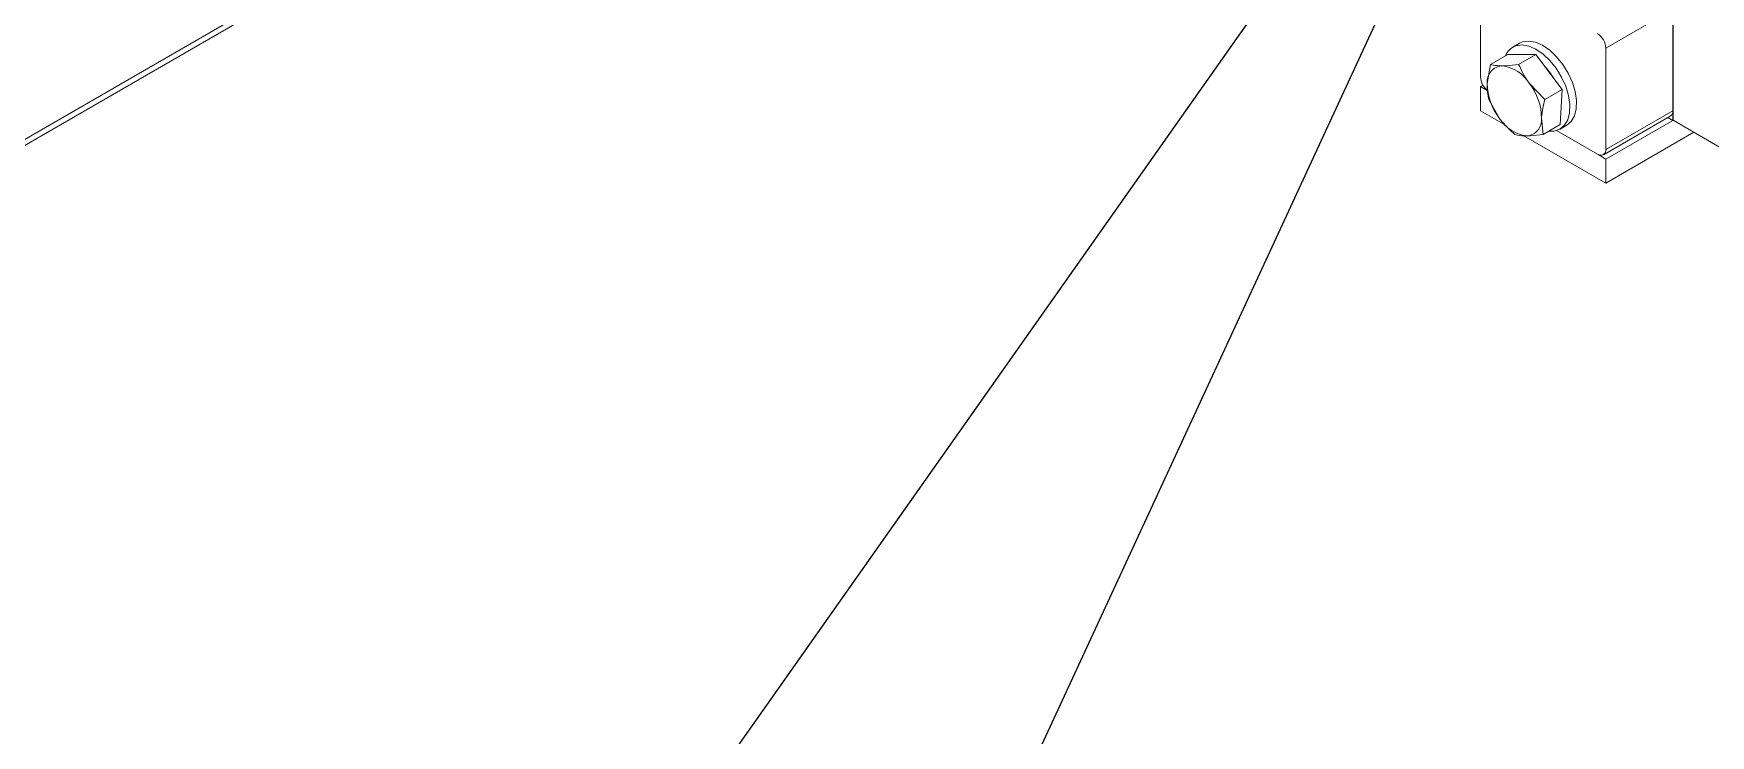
# Model space of a CAD drawing. Header units: millimetres. Extents: x 15 to 415, y 5 to 292.
# Drawn here: x 107.3 to 135.69, y 139.83 to 151.7 of the extents above; entities that cross this region are included whole.
import ezdxf

# ---------------------------------------------------------------- set-up
doc = ezdxf.new("R2010")
doc.units = ezdxf.units.MM
doc.dimstyles.new('SLDDIMSTYLE0', dxfattribs={"dimtxt": 0.18, "dimasz": 1.016, "dimexe": 0, "dimexo": 0.0625, "dimgap": 0, "dimtad": 0, "dimtih": 1, "dimtoh": 1, "dimdec": 0, "dimrnd": 1e-09, "dimzin": 0, "dimdsep": 46, "dimtxsty": 'Standard', "dimblk1": 'DOT', "dimblk2": 'DOT', "dimsah": 1, "dimcen": 0.09, "dimadec": 0, "dimazin": 0, "dimtfac": 1.016, "dimtdec": 0, "dimtofl": 0, "dimtmove": 0, "dimatfit": 3, "dimldrblk": 'DOT', "dimfxl": 1, "dimfrac": 2, "dimtolj": 1, "dimtzin": 0, "dimarcsym": 0})
doc.dimstyles.new('SLDDIMSTYLE1', dxfattribs={"dimtxt": 0.18, "dimasz": 3.302, "dimexe": 0, "dimexo": 0.0625, "dimgap": 0, "dimtad": 0, "dimtih": 1, "dimtoh": 1, "dimdec": 0, "dimrnd": 1e-09, "dimzin": 0, "dimdsep": 46, "dimtxsty": 'Standard', "dimsah": 1, "dimcen": 0.09, "dimadec": 0, "dimazin": 0, "dimtfac": 3.302, "dimtdec": 0, "dimtofl": 0, "dimtmove": 0, "dimatfit": 3, "dimfxl": 1, "dimfrac": 2, "dimtolj": 1, "dimtzin": 0, "dimarcsym": 0})

# ---------------------------------------------------------------- blocks, each defined once
blk = doc.blocks.new('_DOT')
at = {"color": 0, "linetype": 'ByBlock', "lineweight": -2}
blk.add_line((-0.5, 0), (-1, 0), dxfattribs=at)
at = {"color": 0, "linetype": 'ByBlock', "const_width": 0.5}
blk.add_lwpolyline([(-0.25, 0, 1), (0.25, 0, 1)], format="xyb", close=True, dxfattribs=at)

msp = doc.modelspace()

# ---------------------------------------------------------------- linework, layer by layer
at = {"color": 7, "linetype": 'Continuous', "lineweight": 15}
for p, q in [((135.047, 174.543), (135.047, 150.234)), ((91.741, 140.916), (128.386, 162.071)), ((135.052, 150.237), (135.052, 153.095)), ((131.794, 152.684), (131.794, 150.969)), ((135.047, 152.112), (133.916, 151.459)), ((135.047, 152.112), (135.047, 150.398)), ((131.965, 151.181), (132.256, 151.35)), ((132.73, 151.351), (132.256, 151.35)), ((132.455, 151.54), (132.342, 151.474)), ((132.439, 151.183), (132.73, 151.351)), ((132.504, 151.562), (132.455, 151.54)), ((133.174, 150.758), (132.73, 151.351)), ((133.916, 151.459), (133.916, 149.745)), ((131.965, 151.181), (131.908, 150.861)), ((131.836, 150.83), (131.794, 150.806)), ((131.794, 150.806), (131.918, 150.735)), ((131.794, 150.806), (131.794, 150.398)), ((132.882, 150.59), (132.62, 150.863)), ((132.882, 150.59), (133.174, 150.758)), ((133.143, 150.164), (133.174, 150.758)), ((131.934, 150.587), (132.115, 150.267)), ((131.794, 150.398), (132.227, 150.148)), ((132.852, 149.996), (132.826, 150.27)), ((132.852, 149.996), (133.143, 150.164)), ((133.142, 150.089), (133.255, 150.154)), ((133.874, 149.653), (135.006, 150.306)), ((133.916, 149.745), (135.047, 150.398)), ((133.916, 149.581), (135.047, 150.234)), ((134.964, 150.282), (135.047, 150.234)), ((135.047, 150.234), (135.052, 150.237)), ((135.905, 149.745), (135.052, 150.237)), ((132.525, 149.976), (133.916, 149.173)), ((133.081, 150.063), (133.774, 149.663)), ((133.916, 149.173), (135.406, 150.033)), ((133.783, 149.658), (133.916, 149.581)), ((133.916, 149.581), (133.916, 149.173))]:
    msp.add_line(p, q, dxfattribs=at)
at = {"color": 8, "linetype": 'Continuous', "lineweight": 15}
msp.add_line((91.803, 141.053), (128.386, 162.172), dxfattribs=at)
at = {"color": 7, "linetype": 'Continuous', "lineweight": 15, "flags": 128}
for points in [[(133.255, 150.154), (133.329, 150.217), (133.384, 150.311), (133.415, 150.43), (133.419, 150.569), (133.397, 150.721), (133.35, 150.878), (133.279, 151.034), (133.189, 151.182), (133.082, 151.313), (132.966, 151.423), (132.844, 151.506), (132.723, 151.558), (132.608, 151.577), (132.504, 151.562)], [(132.951, 150.054), (133.043, 150.055), (133.139, 150.087), (133.216, 150.152), (133.271, 150.246), (133.302, 150.365), (133.306, 150.504), (133.284, 150.655), (133.236, 150.813), (133.166, 150.969), (133.075, 151.117), (132.969, 151.248), (132.853, 151.358), (132.731, 151.441), (132.61, 151.493), (132.494, 151.512), (132.391, 151.496), (132.391, 151.496)]]:
    msp.add_lwpolyline(points, dxfattribs=at)
at = {"color": 7, "linetype": 'Continuous', "lineweight": 15}
for centre, radius, start, end in [((133.609, 151.445), 0.307, 2.6055, 57.3945), ((132.493, 151.216), 0.298, 110.1112, 158.2683), ((132.178, 150.888), 0.271, 93.6658, 185.7534), ((132.075, 150.522), 0.642, 32.0619, 82.3583), ((132.209, 150.478), 0.948, 29.4888, 44.1286), ((132.106, 150.985), 0.312, 182.8435, 232.9167), ((132.873, 150.864), 0.965, 180.1873, 218.1714), ((131.861, 150.266), 0.965, 0.1874, 38.1714), ((132.659, 150.608), 0.642, 212.0619, 262.3583), ((132.556, 150.242), 0.271, 273.6658, 5.7534), ((134.952, 150.385), 0.0958, 304.0035, 7.3086), ((133.829, 149.731), 0.0873, 230.7968, 9.214)]:
    msp.add_arc(centre, radius, start, end, dxfattribs=at)
for points, knots in [([(132.161, 151.158), (132.106, 151.161), (132.032, 151.164), (131.978, 151.178), (131.965, 151.181)], [0, 0, 0, 0, 0.742482, 1, 1, 1, 1]), ([(132.439, 151.183), (132.366, 151.173), (132.265, 151.16), (132.183, 151.159), (132.161, 151.158)], [0, 0, 0, 0, 0.731393, 1, 1, 1, 1]), ([(132.62, 150.863), (132.614, 150.87), (132.54, 150.97), (132.488, 151.081), (132.439, 151.183)], [0, 0, 0, 0, 0.070262, 1, 1, 1, 1]), ([(131.908, 150.861), (131.908, 150.854), (131.903, 150.754), (131.919, 150.667), (131.934, 150.587)], [0, 0, 0, 0, 0.070261, 1, 1, 1, 1]), ([(132.826, 150.27), (132.826, 150.277), (132.832, 150.377), (132.858, 150.488), (132.882, 150.59)], [0, 0, 0, 0, 0.070261, 1, 1, 1, 1]), ([(132.115, 150.267), (132.12, 150.26), (132.195, 150.161), (132.29, 150.075), (132.377, 149.995)], [0, 0, 0, 0, 0.070261, 1, 1, 1, 1]), ([(132.377, 149.995), (132.391, 149.991), (132.444, 149.978), (132.518, 149.974), (132.573, 149.972)], [0, 0, 0, 0, 0.257518, 1, 1, 1, 1]), ([(132.573, 149.972), (132.596, 149.972), (132.678, 149.974), (132.778, 149.987), (132.852, 149.996)], [0, 0, 0, 0, 0.2686072, 1, 1, 1, 1])]:
    msp.add_open_spline(points, degree=3, knots=knots, dxfattribs=at)

# ---------------------------------------------------------------- leaders
at = {"color": 7, "linetype": 'Continuous', "lineweight": 0}
for points, dimstyle in [([(132.46, 157.179), (98.906, 84.618)], 'SLDDIMSTYLE0'), ([(131.61, 157.23), (80.119, 84.164)], 'SLDDIMSTYLE1')]:
    msp.add_leader(points, dimstyle=dimstyle, dxfattribs=at)

doc.saveas('drawing.dxf')
